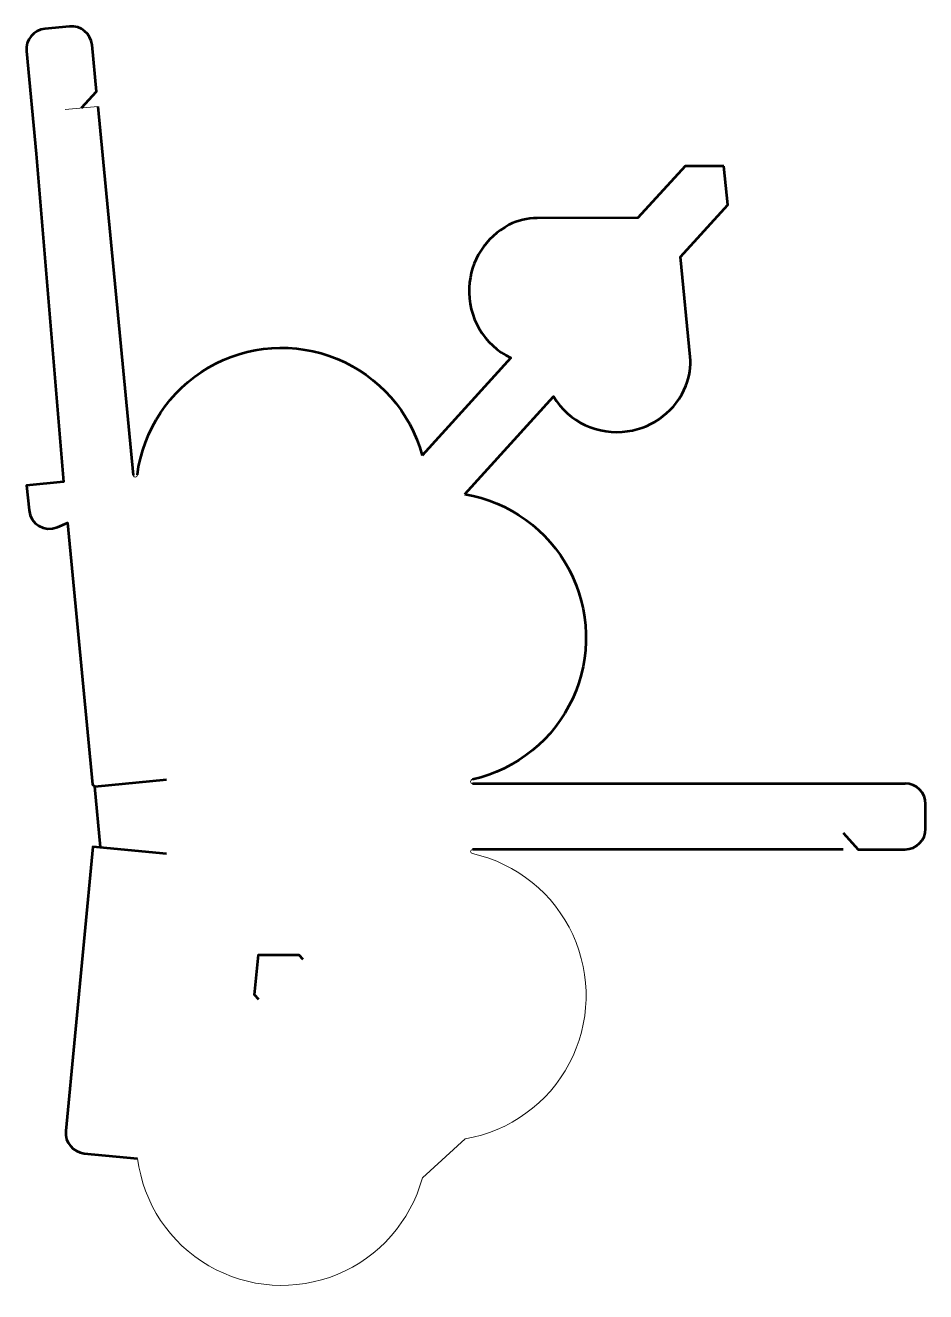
# Model space of a CAD drawing. Header units: centimetres. Extents: x -6.1 to 6.1, y -8.6 to 8.5.
import ezdxf
from ezdxf.lldxf.tags import DXFTag

# ---------------------------------------------------------------- set-up
doc = ezdxf.new("R2010")
doc.units = ezdxf.units.CM
doc.header["$MEASUREMENT"] = 0
doc.layers.add('Camada 1', color=7, linetype='Continuous')
tags = doc.linetypes.add('New Line1', pattern=[0.1, 0.1]).pattern_tags.tags
tags[4:5] = [DXFTag(74, 4), DXFTag(75, 0), DXFTag(340, '0'), DXFTag(46, 1.0), DXFTag(50, 0.0), DXFTag(44, 0.0), DXFTag(45, 0.0)]

msp = doc.modelspace()

# ---------------------------------------------------------------- linework, layer by layer
at = {"layer": 'Camada 1', "lineweight": 53}
for points, knots in [([(-5.31422, 7.3716), (-5.31422, 7.3716), (-5.11261, 7.59372), (-5.11261, 7.59372), (-5.11261, 7.59372), (-5.11261, 7.59372), (-5.17259, 8.22131), (-5.17259, 8.22131), (-5.17259, 8.22131), (-5.18746, 8.37382), (-5.32282, 8.48542), (-5.47538, 8.471), (-5.47538, 8.471), (-5.47538, 8.471), (-5.80664, 8.43922), (-5.80664, 8.43922), (-5.80664, 8.43922), (-5.95906, 8.42464), (-6.07098, 8.28907), (-6.05643, 8.13664), (-6.05643, 8.13664), (-6.05643, 8.13664), (-5.92409, 6.75604), (-5.92409, 6.75604), (-5.92409, 6.75604), (-5.92409, 6.75604), (-5.55627, 2.3326), (-5.55627, 2.3326), (-5.55627, 2.3326), (-5.55627, 2.3326), (-6.05326, 2.28496), (-6.05326, 2.28496), (-6.05326, 2.28496), (-6.05326, 2.28496), (-6.02135, 1.95328), (-6.02135, 1.95328), (-6.02135, 1.95328), (-6.00357, 1.76699), (-5.81037, 1.65158), (-5.63805, 1.72391), (-5.63805, 1.72391), (-5.63805, 1.72391), (-5.50327, 1.78035), (-5.50327, 1.78035), (-5.50327, 1.78035), (-5.50327, 1.78035), (-5.16564, -1.74467), (-5.16564, -1.74467), (-5.16564, -1.74467), (-5.16564, -1.74467), (-5.13532, -1.76983), (-5.13532, -1.76983), (-5.13532, -1.76983), (-5.13532, -1.76983), (-4.16885, -1.67717), (-4.16885, -1.67717)], [0, 0, 0, 0, 0.06666667, 0.06666667, 0.06666667, 0.06666667, 0.13333333, 0.13333333, 0.13333333, 0.13333333, 0.2, 0.2, 0.2, 0.2, 0.26666667, 0.26666667, 0.26666667, 0.26666667, 0.33333333, 0.33333333, 0.33333333, 0.33333333, 0.4, 0.4, 0.4, 0.4, 0.46666667, 0.46666667, 0.46666667, 0.46666667, 0.53333333, 0.53333333, 0.53333333, 0.53333333, 0.6, 0.6, 0.6, 0.6, 0.66666667, 0.66666667, 0.66666667, 0.66666667, 0.73333333, 0.73333333, 0.73333333, 0.73333333, 0.8, 0.8, 0.8, 0.8, 0.86666667, 0.86666667, 0.86666667, 0.86666667, 1, 1, 1, 1]), ([(3.34093, 6.58912), (3.34093, 6.58912), (2.81576, 6.58856), (2.81576, 6.58856), (2.81576, 6.58856), (2.81576, 6.58856), (2.18169, 5.89062), (2.18169, 5.89062), (2.18169, 5.89062), (2.18169, 5.89062), (0.82626, 5.88924), (0.82626, 5.88924), (0.82626, 5.88924), (0.69341, 5.88903), (0.5626, 5.85723), (0.44462, 5.79616), (0.44462, 5.79616), (0.12794, 5.63214), (-0.07621, 5.3107), (-0.09013, 4.95444), (-0.09013, 4.95444), (-0.11352, 4.55399), (0.10725, 4.17892), (0.4687, 4.00514), (0.4687, 4.00514), (0.4687, 4.00514), (-0.72576, 2.69024), (-0.72576, 2.69024)], [0, 0, 0, 0, 0.125, 0.125, 0.125, 0.125, 0.25, 0.25, 0.25, 0.25, 0.375, 0.375, 0.375, 0.375, 0.5, 0.5, 0.5, 0.5, 0.625, 0.625, 0.625, 0.625, 0.75, 0.75, 0.75, 0.75, 1, 1, 1, 1]), ([(-0.15088, 2.16806), (-0.15088, 2.16806), (1.04377, 3.48304), (1.04377, 3.48304), (1.04377, 3.48304), (1.25131, 3.13974), (1.64549, 2.95575), (2.04196, 3.01743), (2.04196, 3.01743), (2.39542, 3.06535), (2.69593, 3.29924), (2.8288, 3.63018), (2.8288, 3.63018), (2.87822, 3.75353), (2.89746, 3.8868), (2.88484, 4.01888), (2.88484, 4.01888), (2.88484, 4.01888), (2.75657, 5.36818), (2.75657, 5.36818), (2.75657, 5.36818), (2.75657, 5.36818), (3.39075, 6.06636), (3.39075, 6.06636), (3.39075, 6.06636), (3.39075, 6.06636), (3.3409, 6.58912), (3.3409, 6.58912)], [0, 0, 0, 0, 0.125, 0.125, 0.125, 0.125, 0.25, 0.25, 0.25, 0.25, 0.375, 0.375, 0.375, 0.375, 0.5, 0.5, 0.5, 0.5, 0.625, 0.625, 0.625, 0.625, 0.75, 0.75, 0.75, 0.75, 1, 1, 1, 1]), ([(-4.56204, 2.4278), (-4.48499, 3.03298), (-4.13074, 3.56744), (-3.60348, 3.8743), (-3.60348, 3.8743), (-3.07638, 4.18098), (-2.43646, 4.22471), (-1.87215, 3.99267), (-1.87215, 3.99267), (-1.30838, 3.76071), (-0.88449, 3.27925), (-0.72568, 2.69023)], [0, 0, 0, 0, 0.25, 0.25, 0.25, 0.25, 0.5, 0.5, 0.5, 0.5, 1, 1, 1, 1]), ([(-0.15088, 2.16806), (0.45049, 2.06641), (0.97021, 1.69043), (1.25501, 1.15129), (1.25501, 1.15129), (1.54015, 0.61186), (1.55801, -0.02925), (1.30293, -0.58321), (1.30293, -0.58321), (1.04806, -1.13749), (0.54974, -1.54124), (-0.04496, -1.67578)], [0, 0, 0, 0, 0.25, 0.25, 0.25, 0.25, 0.5, 0.5, 0.5, 0.5, 1, 1, 1, 1]), ([(4.94825, -2.39555), (4.94825, -2.39555), (5.14997, -2.6174), (5.14997, -2.6174), (5.14997, -2.6174), (5.14997, -2.6174), (5.78055, -2.61714), (5.78055, -2.61714), (5.78055, -2.61714), (5.93372, -2.61698), (6.05786, -2.49279), (6.05773, -2.33957), (6.05773, -2.33957), (6.05773, -2.33957), (6.05773, -2.00667), (6.05773, -2.00667), (6.05773, -2.00667), (6.05754, -1.85345), (5.93348, -1.72936), (5.7801, -1.72936)], [0, 0, 0, 0, 0.16666667, 0.16666667, 0.16666667, 0.16666667, 0.33333333, 0.33333333, 0.33333333, 0.33333333, 0.5, 0.5, 0.5, 0.5, 0.66666667, 0.66666667, 0.66666667, 0.66666667, 1, 1, 1, 1]), ([(-4.16863, -2.67582), (-4.16863, -2.67582), (-5.16267, -2.5812), (-5.16267, -2.5812), (-5.16267, -2.5812), (-5.16267, -2.5812), (-5.52684, -6.41029), (-5.52684, -6.41029), (-5.52684, -6.41029), (-5.54137, -6.56295), (-5.42968, -6.69813), (-5.27707, -6.71274), (-5.27707, -6.71274), (-5.27707, -6.71274), (-4.55899, -6.78111), (-4.55899, -6.78111)], [0, 0, 0, 0, 0.2, 0.2, 0.2, 0.2, 0.4, 0.4, 0.4, 0.4, 0.6, 0.6, 0.6, 0.6, 1, 1, 1, 1]), ([(-2.92649, -4.63911), (-2.92649, -4.63911), (-2.98234, -4.57744), (-2.98234, -4.57744), (-2.98234, -4.57744), (-2.98234, -4.57744), (-2.93128, -4.03602), (-2.93128, -4.03602), (-2.93128, -4.03602), (-2.93128, -4.03602), (-2.38727, -4.03613), (-2.38727, -4.03613), (-2.38727, -4.03613), (-2.38727, -4.03613), (-2.33142, -4.09767), (-2.33142, -4.09767)], [0, 0, 0, 0, 0.2, 0.2, 0.2, 0.2, 0.4, 0.4, 0.4, 0.4, 0.6, 0.6, 0.6, 0.6, 1, 1, 1, 1])]:
    msp.add_open_spline(points, degree=3, knots=knots, dxfattribs=at)
at = {"layer": 'Camada 1', "lineweight": 13}
for points in [[(-5.09337, 7.39282), (-5.09337, 7.39282), (-5.53536, 7.35051), (-5.53536, 7.35051)], [(-4.56204, 2.4278), (-4.55865, 2.39086), (-4.61374, 2.38576), (-4.61715, 2.42243)], [(-0.04497, -2.67439), (-0.08172, -2.67439), (-0.08172, -2.61893), (-0.04497, -2.61893)]]:
    msp.add_open_spline(points, degree=3, dxfattribs=at)
at = {"layer": 'Camada 1', "lineweight": 53}
for points in [[(-5.09337, 7.39282), (-5.09337, 7.39282), (-4.61715, 2.42246), (-4.61715, 2.42246)], [(-5.0571, -2.58592), (-5.0571, -2.58592), (-5.13531, -1.76986), (-5.13531, -1.76986)], [(-0.04499, -1.73129), (-0.04499, -1.73129), (5.78007, -1.72933), (5.78007, -1.72933)], [(4.94825, -2.6174), (4.94825, -2.6174), (-0.04497, -2.61894), (-0.04497, -2.61894)]]:
    msp.add_open_spline(points, degree=3, dxfattribs=at)
at = {"layer": 'Camada 1', "lineweight": 13}
msp.add_open_spline([(-0.04499, -1.73129), (-0.06052, -1.73129), (-0.07282, -1.71893), (-0.07282, -1.70361), (-0.07282, -1.70361), (-0.07282, -1.68829), (-0.06052, -1.67588), (-0.04499, -1.67578)], degree=3, knots=[0, 0, 0, 0, 0.33333333, 0.33333333, 0.33333333, 0.33333333, 1, 1, 1, 1], dxfattribs=at)
at = {"layer": 'Camada 1', "linetype": 'New Line1', "lineweight": 13}
msp.add_open_spline([(-0.04497, -2.67439), (0.55018, -2.80864), (1.04874, -3.21218), (1.30385, -3.76614), (1.30385, -3.76614), (1.55931, -4.32012), (1.54192, -4.96121), (1.25742, -5.50064), (1.25742, -5.50064), (0.97286, -6.04005), (0.45335, -6.41634), (-0.14794, -6.51841), (-0.14794, -6.51841), (-0.14794, -6.51841), (-0.72264, -7.04104), (-0.72264, -7.04104), (-0.72264, -7.04104), (-0.88083, -7.63006), (-1.30454, -8.11191), (-1.8685, -8.34417), (-1.8685, -8.34417), (-2.43243, -8.57663), (-3.07227, -8.53329), (-3.59972, -8.22696), (-3.59972, -8.22696), (-4.1269, -7.92052), (-4.48174, -7.38601), (-4.55899, -6.78112)], degree=3, knots=[0, 0, 0, 0, 0.125, 0.125, 0.125, 0.125, 0.25, 0.25, 0.25, 0.25, 0.375, 0.375, 0.375, 0.375, 0.5, 0.5, 0.5, 0.5, 0.625, 0.625, 0.625, 0.625, 0.75, 0.75, 0.75, 0.75, 1, 1, 1, 1], dxfattribs=at)

doc.saveas('drawing.dxf')
